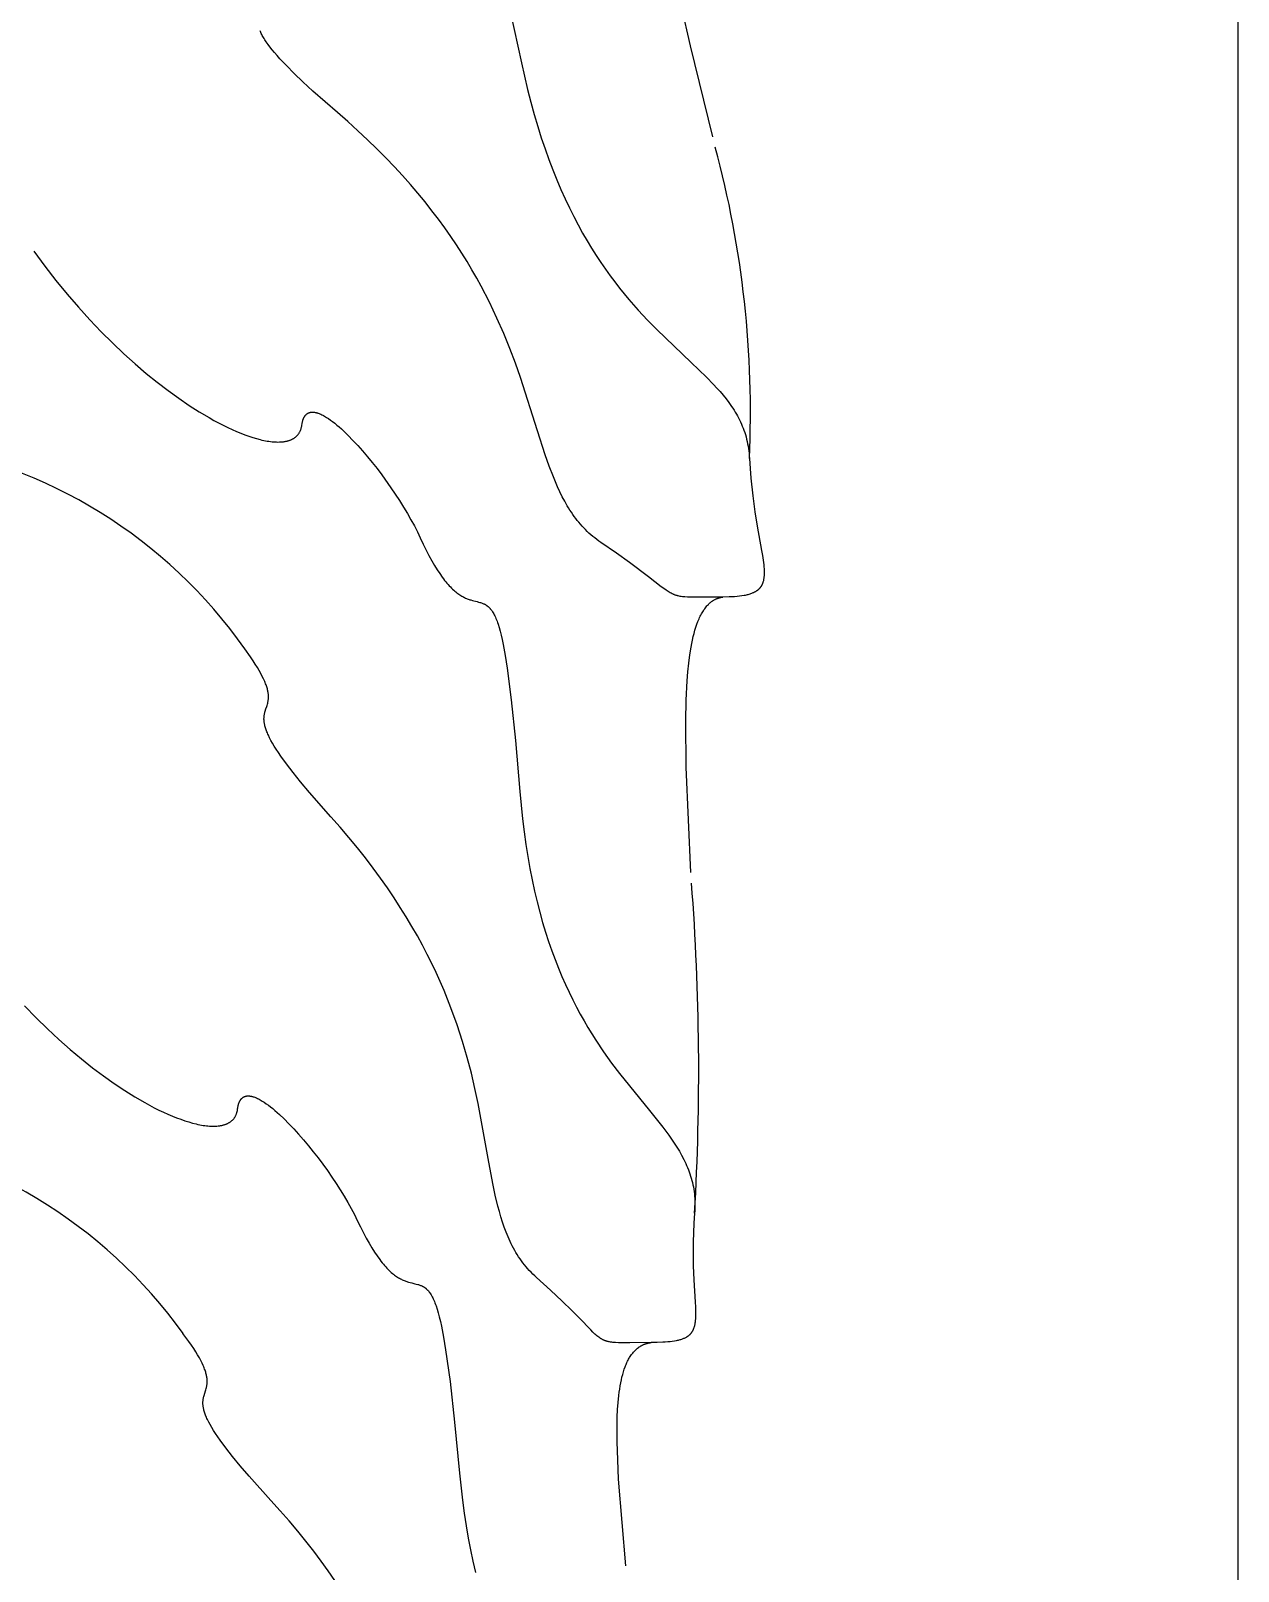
# Model space of a CAD drawing. Extents: x 2 to 222, y 1 to 131.
# Drawn here: x 187.06 to 221.52, y 45.38 to 89.32 of the extents above; entities that cross this region are included whole.
import ezdxf

# ---------------------------------------------------------------- set-up
doc = ezdxf.new("R2010")
doc.units = 0
doc.header["$MEASUREMENT"] = 0
doc.layers.add('DEFAULT', color=18, linetype='CONTINUOUS')

msp = doc.modelspace()

# ---------------------------------------------------------------- linework, layer by layer
at = {"layer": 'DEFAULT', "color": 1}
msp.add_line((221.525, 13.535), (221.525, 119.234), dxfattribs=at)
for points in [[(200.75, 89.834), (201.063, 88.405)], [(206.528, 86.292), (205.889, 88.896), (205.631, 90.018)], [(195.811, 86.99), (195.113, 87.602), (194.825, 87.867), (194.573, 88.108), (194.356, 88.327), (194.17, 88.523), (194.089, 88.614), (194.015, 88.701), (193.947, 88.782), (193.886, 88.86), (193.831, 88.933), (193.782, 89.002), (193.739, 89.068), (193.719, 89.099), (193.701, 89.13), (193.684, 89.16), (193.668, 89.189), (193.653, 89.217), (193.64, 89.244), (193.627, 89.271), (193.616, 89.297), (193.606, 89.322)], [(201.063, 88.405), (201.238, 87.645), (201.332, 87.284), (201.428, 86.934), (201.529, 86.596), (201.632, 86.268), (201.738, 85.952), (201.848, 85.647), (201.96, 85.351), (202.075, 85.066), (202.192, 84.791), (202.312, 84.525), (202.433, 84.269), (202.557, 84.022), (202.682, 83.783), (202.809, 83.553), (202.938, 83.331), (203.067, 83.117), (203.198, 82.91), (203.33, 82.711), (203.462, 82.519), (203.595, 82.334), (203.729, 82.156), (203.863, 81.983), (204.131, 81.657), (204.398, 81.352), (204.663, 81.067), (204.925, 80.799), (205.911, 79.861), (206.35, 79.44), (206.55, 79.234), (206.646, 79.131), (206.737, 79.028), (206.825, 78.924), (206.909, 78.82), (206.989, 78.715), (207.064, 78.608), (207.1, 78.554), (207.135, 78.5), (207.169, 78.445), (207.201, 78.389), (207.232, 78.333), (207.263, 78.277), (207.291, 78.22), (207.319, 78.162), (207.345, 78.104), (207.37, 78.044), (207.394, 77.985), (207.416, 77.924), (207.437, 77.862), (207.457, 77.8), (207.475, 77.737), (207.492, 77.673), (207.507, 77.608), (207.521, 77.542), (207.533, 77.475), (207.544, 77.407), (207.554, 77.337), (207.561, 77.267), (207.568, 77.196), (207.572, 77.123)], [(203.332, 74.724), (203.272, 74.766), (203.213, 74.809), (203.156, 74.853), (203.1, 74.898), (203.046, 74.944), (202.993, 74.991), (202.941, 75.04), (202.891, 75.09), (202.842, 75.14), (202.794, 75.192), (202.747, 75.245), (202.702, 75.299), (202.657, 75.354), (202.614, 75.411), (202.571, 75.468), (202.53, 75.526), (202.49, 75.586), (202.45, 75.646), (202.412, 75.708), (202.374, 75.77), (202.301, 75.898), (202.231, 76.031), (202.164, 76.167), (202.099, 76.307), (202.037, 76.451), (201.976, 76.598), (201.859, 76.905), (201.747, 77.226), (201.526, 77.91), (201.037, 79.43), (200.892, 79.839), (200.733, 80.258), (200.558, 80.688), (200.364, 81.128), (200.151, 81.577), (199.915, 82.035), (199.787, 82.267), (199.653, 82.501), (199.513, 82.737), (199.365, 82.975), (199.21, 83.214), (199.047, 83.456), (198.877, 83.699), (198.698, 83.944), (198.511, 84.19), (198.314, 84.438), (198.109, 84.688), (197.895, 84.939), (197.671, 85.191), (197.437, 85.445), (197.193, 85.699), (196.939, 85.955), (196.673, 86.212), (196.397, 86.471), (196.11, 86.73), (195.811, 86.99)], [(187.146, 83.032), (187.46, 82.608), (187.778, 82.2), (188.099, 81.809), (188.421, 81.435), (188.746, 81.078), (189.07, 80.738), (189.394, 80.415), (189.717, 80.109), (190.038, 79.82), (190.355, 79.548), (190.669, 79.294), (190.978, 79.057), (191.281, 78.838), (191.577, 78.636), (191.866, 78.452), (192.147, 78.285), (192.284, 78.208), (192.419, 78.136), (192.551, 78.068), (192.68, 78.005), (192.807, 77.946), (192.931, 77.891), (193.052, 77.841), (193.17, 77.796), (193.284, 77.755), (193.396, 77.719), (193.504, 77.687), (193.608, 77.659), (193.659, 77.647), (193.709, 77.636), (193.758, 77.627), (193.807, 77.618), (193.854, 77.611), (193.9, 77.604), (193.945, 77.599), (193.989, 77.595), (194.033, 77.592), (194.075, 77.591), (194.116, 77.59), (194.156, 77.591), (194.195, 77.592), (194.233, 77.595), (194.27, 77.599), (194.288, 77.601), (194.306, 77.604), (194.323, 77.607), (194.341, 77.61), (194.358, 77.614), (194.374, 77.618), (194.391, 77.622), (194.407, 77.627), (194.422, 77.631), (194.438, 77.636), (194.453, 77.642), (194.468, 77.647), (194.482, 77.653), (194.497, 77.659), (194.511, 77.666), (194.524, 77.672), (194.538, 77.68), (194.551, 77.687), (194.564, 77.694), (194.576, 77.702), (194.588, 77.711), (194.6, 77.719), (194.612, 77.728), (194.623, 77.737), (194.634, 77.746), (194.644, 77.756), (194.655, 77.766), (194.665, 77.776), (194.674, 77.787), (194.683, 77.798), (194.692, 77.809), (194.701, 77.82), (194.709, 77.832), (194.717, 77.844), (194.725, 77.856), (194.732, 77.869), (194.739, 77.881), (194.746, 77.895), (194.752, 77.908), (194.758, 77.922), (194.764, 77.936), (194.769, 77.95), (194.774, 77.965), (194.778, 77.98), (194.782, 77.995), (194.786, 78.01), (194.79, 78.026), (194.793, 78.042), (194.796, 78.059), (194.798, 78.075)], [(194.798, 78.075), (194.803, 78.107), (194.808, 78.137), (194.811, 78.152), (194.814, 78.166), (194.818, 78.18), (194.821, 78.193), (194.825, 78.206), (194.829, 78.219), (194.833, 78.231), (194.838, 78.243), (194.842, 78.255), (194.847, 78.266), (194.852, 78.277), (194.857, 78.287), (194.862, 78.297), (194.868, 78.307), (194.873, 78.317), (194.879, 78.326), (194.885, 78.334), (194.891, 78.343), (194.898, 78.351), (194.904, 78.358), (194.911, 78.366), (194.918, 78.373), (194.925, 78.379), (194.932, 78.385), (194.939, 78.391), (194.947, 78.397), (194.955, 78.402), (194.962, 78.407), (194.97, 78.412), (194.979, 78.416), (194.987, 78.42), (194.995, 78.424), (195.004, 78.427), (195.013, 78.43), (195.022, 78.433), (195.031, 78.435), (195.04, 78.437), (195.049, 78.439), (195.059, 78.44), (195.069, 78.442), (195.078, 78.442), (195.088, 78.443), (195.098, 78.443), (195.109, 78.443), (195.119, 78.443), (195.13, 78.442), (195.14, 78.441), (195.151, 78.44), (195.162, 78.438), (195.173, 78.436), (195.184, 78.434), (195.195, 78.432), (195.207, 78.429), (195.218, 78.426), (195.23, 78.423), (195.242, 78.419), (195.254, 78.416), (195.266, 78.412), (195.29, 78.403), (195.315, 78.393), (195.341, 78.382), (195.366, 78.369), (195.393, 78.356), (195.419, 78.342), (195.446, 78.327), (195.474, 78.311), (195.502, 78.294), (195.558, 78.257), (195.617, 78.216), (195.676, 78.172), (195.737, 78.125), (195.799, 78.074), (195.862, 78.02), (195.926, 77.963), (195.991, 77.903), (196.123, 77.776), (196.257, 77.637), (196.394, 77.49), (196.531, 77.335), (196.669, 77.172), (196.806, 77.004), (196.943, 76.83), (197.077, 76.652), (197.339, 76.287), (197.464, 76.102), (197.585, 75.917), (197.7, 75.733), (197.81, 75.551), (197.912, 75.371), (198.008, 75.195), (198.095, 75.024), (198.174, 74.858)], [(207.572, 77.123), (207.59, 76.836), (207.611, 76.563), (207.666, 76.055), (207.73, 75.596), (207.797, 75.185), (207.92, 74.496), (207.944, 74.351), (207.965, 74.215), (207.98, 74.089), (207.986, 74.029), (207.99, 73.972), (207.992, 73.917), (207.993, 73.865), (207.993, 73.839), (207.993, 73.814), (207.992, 73.79), (207.99, 73.766), (207.988, 73.743), (207.986, 73.72), (207.983, 73.698), (207.979, 73.676), (207.975, 73.655), (207.971, 73.634), (207.966, 73.614), (207.96, 73.594), (207.954, 73.575), (207.95, 73.566), (207.947, 73.557), (207.943, 73.548), (207.94, 73.539), (207.936, 73.53), (207.932, 73.521), (207.927, 73.512), (207.923, 73.504), (207.918, 73.495), (207.914, 73.487), (207.909, 73.479), (207.904, 73.471), (207.899, 73.463), (207.893, 73.455), (207.888, 73.448), (207.882, 73.44), (207.876, 73.433), (207.871, 73.425), (207.864, 73.418), (207.858, 73.411), (207.852, 73.404), (207.845, 73.397), (207.838, 73.39), (207.831, 73.384), (207.824, 73.377), (207.816, 73.371), (207.809, 73.364), (207.801, 73.358), (207.793, 73.352), (207.785, 73.346), (207.777, 73.34), (207.768, 73.334), (207.76, 73.329), (207.751, 73.323), (207.742, 73.318), (207.732, 73.313), (207.713, 73.302), (207.693, 73.292), (207.673, 73.283), (207.651, 73.274), (207.629, 73.265), (207.606, 73.257), (207.582, 73.249), (207.557, 73.241), (207.531, 73.234), (207.505, 73.228), (207.477, 73.221), (207.449, 73.215), (207.419, 73.21), (207.358, 73.2), (207.293, 73.191), (207.224, 73.184), (207.151, 73.178), (207.074, 73.174), (206.992, 73.171), (206.817, 73.168)], [(198.174, 74.858), (198.26, 74.675), (198.344, 74.505), (198.426, 74.348), (198.505, 74.203), (198.583, 74.07), (198.658, 73.948), (198.731, 73.837), (198.803, 73.736), (198.838, 73.689), (198.872, 73.644), (198.906, 73.602), (198.94, 73.562), (198.973, 73.524), (199.005, 73.488), (199.037, 73.454), (199.069, 73.422), (199.1, 73.392), (199.131, 73.364), (199.161, 73.337), (199.191, 73.312), (199.221, 73.289), (199.25, 73.267), (199.279, 73.247), (199.307, 73.228), (199.335, 73.21), (199.363, 73.194), (199.39, 73.179), (199.416, 73.164), (199.443, 73.151), (199.469, 73.139), (199.495, 73.128), (199.52, 73.118), (199.545, 73.108), (199.569, 73.1), (199.594, 73.091), (199.618, 73.084), (199.665, 73.07), (199.71, 73.058), (199.798, 73.036), (199.84, 73.025), (199.881, 73.013), (199.901, 73.007), (199.921, 73.001), (199.941, 72.994), (199.96, 72.986), (199.979, 72.978), (199.998, 72.97), (200.008, 72.965), (200.017, 72.96), (200.026, 72.955), (200.035, 72.95), (200.045, 72.945), (200.054, 72.939), (200.063, 72.933), (200.072, 72.927), (200.081, 72.921), (200.09, 72.914), (200.099, 72.907), (200.107, 72.9), (200.116, 72.893), (200.125, 72.885), (200.133, 72.877), (200.142, 72.869), (200.151, 72.861), (200.159, 72.852), (200.168, 72.842), (200.176, 72.833), (200.185, 72.823), (200.193, 72.813), (200.201, 72.802), (200.21, 72.791), (200.218, 72.78), (200.226, 72.768), (200.242, 72.744), (200.258, 72.717), (200.274, 72.689), (200.29, 72.659), (200.306, 72.628), (200.322, 72.594), (200.337, 72.559), (200.353, 72.521), (200.368, 72.482), (200.383, 72.44), (200.398, 72.396), (200.428, 72.3), (200.458, 72.195), (200.487, 72.08), (200.516, 71.953), (200.545, 71.816), (200.603, 71.503), (200.66, 71.139), (200.776, 70.237), (200.895, 69.074), (201.021, 67.616)], [(206.817, 73.168), (206.21, 73.163), (205.988, 73.162), (205.894, 73.163), (205.809, 73.165), (205.732, 73.17), (205.696, 73.173), (205.661, 73.177), (205.628, 73.181), (205.596, 73.186), (205.565, 73.192), (205.536, 73.199), (205.521, 73.203), (205.506, 73.207), (205.492, 73.211), (205.478, 73.216), (205.464, 73.22), (205.45, 73.225), (205.436, 73.23), (205.422, 73.236), (205.408, 73.242), (205.395, 73.248), (205.367, 73.261), (205.339, 73.275), (205.311, 73.29), (205.283, 73.307), (205.254, 73.324), (205.224, 73.344), (205.193, 73.365), (205.128, 73.411), (205.058, 73.463), (204.695, 73.743), (204.146, 74.155), (203.777, 74.418), (203.332, 74.724)], [(205.904, 65.305), (205.771, 68.311), (205.756, 69.626), (205.768, 70.223), (205.795, 70.776), (205.816, 71.035), (205.841, 71.281), (205.871, 71.515), (205.906, 71.734), (205.925, 71.839), (205.946, 71.94), (205.969, 72.038), (205.992, 72.132), (206.018, 72.223), (206.044, 72.309), (206.073, 72.392), (206.102, 72.471), (206.118, 72.509), (206.134, 72.547), (206.15, 72.583), (206.167, 72.618), (206.184, 72.652), (206.202, 72.685), (206.22, 72.717), (206.238, 72.748), (206.257, 72.778), (206.276, 72.807), (206.296, 72.835), (206.316, 72.862), (206.337, 72.888), (206.358, 72.913), (206.379, 72.936), (206.401, 72.959), (206.412, 72.97), (206.423, 72.98), (206.435, 72.991), (206.446, 73.001), (206.458, 73.011), (206.47, 73.02), (206.481, 73.029), (206.493, 73.038), (206.506, 73.047), (206.518, 73.055), (206.53, 73.064), (206.542, 73.071), (206.555, 73.079), (206.568, 73.086), (206.581, 73.093), (206.593, 73.1), (206.606, 73.107), (206.62, 73.113), (206.633, 73.119), (206.646, 73.124), (206.66, 73.129), (206.674, 73.134), (206.687, 73.139), (206.701, 73.144), (206.715, 73.148), (206.729, 73.151), (206.744, 73.155), (206.758, 73.158), (206.773, 73.161), (206.787, 73.164), (206.802, 73.166), (206.817, 73.168)], [(195.627, 66.896), (195.015, 67.592), (194.763, 67.893), (194.545, 68.164), (194.358, 68.409), (194.199, 68.628), (194.13, 68.729), (194.068, 68.824), (194.011, 68.914), (193.961, 68.998), (193.916, 69.078), (193.877, 69.153), (193.842, 69.224), (193.827, 69.257), (193.812, 69.29), (193.799, 69.322), (193.787, 69.353), (193.776, 69.382), (193.767, 69.411), (193.758, 69.44), (193.75, 69.467), (193.743, 69.493), (193.737, 69.519), (193.731, 69.544), (193.727, 69.568), (193.723, 69.592), (193.72, 69.614), (193.718, 69.637), (193.717, 69.658), (193.716, 69.679), (193.716, 69.7), (193.717, 69.72), (193.718, 69.739), (193.719, 69.758), (193.721, 69.777), (193.724, 69.795), (193.727, 69.813), (193.73, 69.831), (193.734, 69.848), (193.738, 69.865), (193.742, 69.882), (193.751, 69.915), (193.772, 69.979), (193.793, 70.043), (193.804, 70.075), (193.814, 70.108), (193.822, 70.141), (193.827, 70.159), (193.83, 70.176), (193.834, 70.194), (193.837, 70.212), (193.839, 70.231), (193.841, 70.25), (193.843, 70.269), (193.844, 70.289), (193.845, 70.309), (193.845, 70.33), (193.844, 70.352), (193.843, 70.374), (193.841, 70.396), (193.838, 70.42), (193.835, 70.444), (193.83, 70.468), (193.825, 70.494), (193.819, 70.52), (193.813, 70.547), (193.805, 70.575), (193.796, 70.604), (193.787, 70.633), (193.776, 70.664), (193.764, 70.695), (193.751, 70.727), (193.737, 70.761), (193.706, 70.831), (193.669, 70.905), (193.628, 70.984), (193.58, 71.068), (193.528, 71.157), (193.469, 71.251), (193.404, 71.351), (193.332, 71.457), (193.168, 71.687)], [(201.021, 67.616), (201.096, 66.84), (201.141, 66.469), (201.191, 66.11), (201.247, 65.762), (201.307, 65.424), (201.371, 65.097), (201.44, 64.78), (201.513, 64.472), (201.59, 64.175), (201.67, 63.887), (201.754, 63.608), (201.841, 63.338), (201.932, 63.077), (202.025, 62.824), (202.121, 62.579), (202.219, 62.343), (202.32, 62.114), (202.423, 61.892), (202.528, 61.678), (202.634, 61.47), (202.742, 61.269), (202.852, 61.075), (202.962, 60.887), (203.186, 60.528), (203.411, 60.191), (203.637, 59.874), (203.862, 59.575), (204.718, 58.517), (205.098, 58.043), (205.271, 57.812), (205.352, 57.698), (205.429, 57.584), (205.503, 57.47), (205.573, 57.356), (205.638, 57.241), (205.699, 57.125), (205.727, 57.067), (205.755, 57.008), (205.781, 56.949), (205.806, 56.89), (205.83, 56.831), (205.853, 56.771), (205.874, 56.71), (205.894, 56.649), (205.912, 56.588), (205.929, 56.526), (205.945, 56.464), (205.959, 56.401), (205.972, 56.337), (205.983, 56.273), (205.993, 56.208), (206.001, 56.142), (206.008, 56.075), (206.013, 56.008), (206.017, 55.94), (206.019, 55.871), (206.019, 55.801), (206.017, 55.73), (206.014, 55.658), (206.009, 55.586)], [(201.497, 53.755), (201.443, 53.804), (201.39, 53.854), (201.339, 53.905), (201.29, 53.957), (201.242, 54.01), (201.196, 54.064), (201.151, 54.119), (201.107, 54.174), (201.065, 54.231), (201.024, 54.289), (200.985, 54.347), (200.946, 54.407), (200.909, 54.467), (200.874, 54.529), (200.839, 54.591), (200.805, 54.654), (200.773, 54.719), (200.742, 54.784), (200.711, 54.85), (200.682, 54.916), (200.626, 55.053), (200.574, 55.193), (200.525, 55.337), (200.479, 55.484), (200.436, 55.635), (200.395, 55.789), (200.319, 56.108), (200.249, 56.441), (200.118, 57.148), (199.83, 58.719), (199.738, 59.144), (199.635, 59.581), (199.517, 60.03), (199.383, 60.491), (199.229, 60.964), (199.054, 61.449), (198.958, 61.696), (198.855, 61.945), (198.747, 62.197), (198.631, 62.452), (198.508, 62.71), (198.378, 62.971), (198.24, 63.234), (198.095, 63.5), (197.941, 63.769), (197.779, 64.04), (197.608, 64.314), (197.428, 64.591), (197.238, 64.87), (197.039, 65.152), (196.83, 65.437), (196.611, 65.723), (196.382, 66.013), (196.141, 66.305), (195.89, 66.599), (195.627, 66.896)], [(186.883, 61.502), (187.211, 61.165), (187.538, 60.846), (187.864, 60.543), (188.188, 60.258), (188.508, 59.99), (188.824, 59.739), (189.136, 59.505), (189.441, 59.289), (189.74, 59.09), (190.03, 58.909), (190.313, 58.745), (190.451, 58.67), (190.586, 58.599), (190.719, 58.533), (190.849, 58.471), (190.976, 58.413), (191.101, 58.36), (191.222, 58.312), (191.34, 58.268), (191.455, 58.228), (191.567, 58.193), (191.675, 58.162), (191.78, 58.135), (191.831, 58.124), (191.881, 58.114), (191.93, 58.104), (191.979, 58.096), (192.026, 58.089), (192.072, 58.084), (192.117, 58.079), (192.162, 58.075), (192.205, 58.073), (192.247, 58.072), (192.288, 58.071), (192.328, 58.072), (192.367, 58.075), (192.405, 58.078), (192.442, 58.082), (192.46, 58.085), (192.478, 58.088), (192.495, 58.091), (192.512, 58.094), (192.529, 58.098), (192.546, 58.102), (192.562, 58.106), (192.578, 58.111), (192.594, 58.116), (192.609, 58.121), (192.624, 58.126), (192.639, 58.132), (192.653, 58.138), (192.668, 58.145), (192.682, 58.151), (192.695, 58.158), (192.708, 58.165), (192.721, 58.173), (192.734, 58.18), (192.746, 58.188), (192.758, 58.197), (192.77, 58.205), (192.782, 58.214), (192.793, 58.223), (192.803, 58.233), (192.814, 58.243), (192.824, 58.253), (192.834, 58.263), (192.843, 58.274), (192.852, 58.285), (192.861, 58.296), (192.87, 58.307), (192.878, 58.319), (192.886, 58.331), (192.893, 58.343), (192.9, 58.356), (192.907, 58.369), (192.914, 58.382), (192.92, 58.396), (192.925, 58.409), (192.931, 58.424), (192.936, 58.438), (192.941, 58.453), (192.945, 58.468), (192.949, 58.483), (192.953, 58.498), (192.956, 58.514), (192.959, 58.53), (192.961, 58.547), (192.964, 58.563)], [(192.964, 58.563), (192.968, 58.595), (192.973, 58.625), (192.976, 58.64), (192.979, 58.654), (192.982, 58.668), (192.986, 58.682), (192.989, 58.695), (192.993, 58.707), (192.997, 58.72), (193.002, 58.732), (193.006, 58.743), (193.011, 58.755), (193.015, 58.766), (193.02, 58.776), (193.026, 58.786), (193.031, 58.796), (193.036, 58.806), (193.042, 58.815), (193.048, 58.823), (193.054, 58.832), (193.06, 58.84), (193.067, 58.848), (193.074, 58.855), (193.08, 58.862), (193.087, 58.869), (193.094, 58.875), (193.102, 58.881), (193.109, 58.887), (193.117, 58.892), (193.125, 58.897), (193.133, 58.902), (193.141, 58.906), (193.149, 58.911), (193.158, 58.914), (193.166, 58.918), (193.175, 58.921), (193.184, 58.924), (193.193, 58.926), (193.202, 58.928), (193.211, 58.93), (193.221, 58.932), (193.231, 58.933), (193.24, 58.934), (193.25, 58.935), (193.261, 58.935), (193.271, 58.935), (193.281, 58.935), (193.292, 58.934), (193.302, 58.933), (193.313, 58.932), (193.324, 58.931), (193.335, 58.929), (193.346, 58.927), (193.358, 58.925), (193.369, 58.922), (193.381, 58.919), (193.393, 58.916), (193.404, 58.913), (193.416, 58.909), (193.428, 58.905), (193.453, 58.897), (193.478, 58.887), (193.504, 58.876), (193.53, 58.864), (193.556, 58.851), (193.583, 58.838), (193.61, 58.823), (193.638, 58.807), (193.666, 58.79), (193.723, 58.754), (193.782, 58.714), (193.842, 58.671), (193.903, 58.624), (193.966, 58.574), (194.029, 58.521), (194.094, 58.464), (194.159, 58.405), (194.293, 58.279), (194.429, 58.142), (194.567, 57.996), (194.706, 57.843), (194.846, 57.682), (194.985, 57.514), (195.124, 57.342), (195.26, 57.165), (195.526, 56.804), (195.653, 56.62), (195.776, 56.437), (195.894, 56.254), (196.006, 56.073), (196.111, 55.894), (196.208, 55.719), (196.298, 55.549), (196.379, 55.385)], [(196.379, 55.385), (196.467, 55.202), (196.552, 55.033), (196.636, 54.877), (196.717, 54.733), (196.795, 54.6), (196.872, 54.479), (196.946, 54.369), (197.019, 54.268), (197.054, 54.222), (197.089, 54.178), (197.124, 54.136), (197.157, 54.096), (197.191, 54.058), (197.224, 54.023), (197.256, 53.989), (197.288, 53.958), (197.32, 53.928), (197.351, 53.9), (197.382, 53.873), (197.412, 53.849), (197.442, 53.826), (197.471, 53.804), (197.5, 53.784), (197.528, 53.765), (197.557, 53.748), (197.584, 53.732), (197.612, 53.717), (197.638, 53.703), (197.665, 53.69), (197.691, 53.679), (197.717, 53.668), (197.742, 53.658), (197.767, 53.648), (197.792, 53.64), (197.817, 53.632), (197.841, 53.625), (197.888, 53.611), (197.933, 53.6), (198.021, 53.578), (198.064, 53.568), (198.105, 53.557), (198.125, 53.551), (198.145, 53.545), (198.165, 53.538), (198.184, 53.531), (198.203, 53.523), (198.222, 53.514), (198.232, 53.51), (198.241, 53.505), (198.25, 53.5), (198.26, 53.495), (198.269, 53.49), (198.278, 53.484), (198.287, 53.479), (198.296, 53.473), (198.305, 53.466), (198.314, 53.46), (198.323, 53.453), (198.332, 53.446), (198.341, 53.439), (198.35, 53.431), (198.358, 53.424), (198.367, 53.416), (198.376, 53.407), (198.384, 53.398), (198.393, 53.389), (198.402, 53.38), (198.41, 53.37), (198.418, 53.36), (198.427, 53.349), (198.435, 53.338), (198.444, 53.327), (198.452, 53.316), (198.468, 53.291), (198.485, 53.265), (198.501, 53.237), (198.517, 53.208), (198.533, 53.176), (198.549, 53.143), (198.565, 53.108), (198.581, 53.07), (198.597, 53.031), (198.612, 52.989), (198.628, 52.945), (198.659, 52.85), (198.689, 52.745), (198.72, 52.63), (198.75, 52.504), (198.781, 52.367), (198.841, 52.056), (198.902, 51.692), (199.027, 50.791), (199.159, 49.63), (199.3, 48.174)], [(206.009, 55.586), (205.99, 55.301), (205.976, 55.03), (205.968, 54.774), (205.965, 54.531), (205.971, 54.087), (205.986, 53.693), (206.024, 53.048), (206.03, 52.914), (206.034, 52.791), (206.034, 52.677), (206.032, 52.624), (206.03, 52.573), (206.026, 52.524), (206.023, 52.501), (206.02, 52.478), (206.017, 52.456), (206.014, 52.434), (206.01, 52.413), (206.005, 52.392), (206.001, 52.372), (205.995, 52.352), (205.99, 52.333), (205.984, 52.314), (205.977, 52.296), (205.97, 52.278), (205.963, 52.261), (205.959, 52.252), (205.955, 52.244), (205.951, 52.236), (205.946, 52.228), (205.942, 52.22), (205.938, 52.212), (205.933, 52.204), (205.928, 52.197), (205.923, 52.189), (205.918, 52.182), (205.913, 52.175), (205.907, 52.168), (205.902, 52.16), (205.896, 52.154), (205.89, 52.147), (205.885, 52.14), (205.878, 52.133), (205.872, 52.127), (205.866, 52.121), (205.859, 52.114), (205.853, 52.108), (205.846, 52.102), (205.839, 52.096), (205.832, 52.09), (205.824, 52.085), (205.817, 52.079), (205.809, 52.074), (205.802, 52.068), (205.794, 52.063), (205.786, 52.058), (205.777, 52.052), (205.769, 52.047), (205.751, 52.038), (205.733, 52.028), (205.714, 52.019), (205.695, 52.011), (205.675, 52.003), (205.654, 51.995), (205.632, 51.987), (205.609, 51.98), (205.586, 51.973), (205.562, 51.967), (205.537, 51.961), (205.512, 51.955), (205.485, 51.949), (205.43, 51.939), (205.371, 51.931), (205.308, 51.923), (205.242, 51.917), (205.172, 51.911), (205.099, 51.907), (204.939, 51.901), (204.764, 51.899)], [(204.764, 51.899), (204.155, 51.894), (203.933, 51.893), (203.838, 51.895), (203.753, 51.898), (203.714, 51.901), (203.676, 51.904), (203.641, 51.908), (203.607, 51.913), (203.574, 51.919), (203.558, 51.922), (203.543, 51.925), (203.528, 51.929), (203.513, 51.933), (203.498, 51.937), (203.484, 51.941), (203.47, 51.946), (203.456, 51.951), (203.442, 51.956), (203.429, 51.961), (203.415, 51.967), (203.402, 51.973), (203.389, 51.98), (203.376, 51.986), (203.363, 51.993), (203.35, 52.001), (203.337, 52.008), (203.324, 52.016), (203.311, 52.025), (203.298, 52.033), (203.272, 52.052), (203.246, 52.072), (203.219, 52.093), (203.192, 52.117), (203.164, 52.142), (203.106, 52.197), (203.043, 52.259), (202.721, 52.593), (202.501, 52.816), (202.23, 53.082), (201.899, 53.393), (201.497, 53.755)], [(193.916, 47.394), (193.296, 48.084), (193.041, 48.381), (192.82, 48.65), (192.63, 48.893), (192.469, 49.11), (192.399, 49.21), (192.335, 49.304), (192.278, 49.393), (192.226, 49.477), (192.181, 49.557), (192.14, 49.631), (192.105, 49.701), (192.089, 49.735), (192.075, 49.768), (192.061, 49.799), (192.049, 49.83), (192.038, 49.86), (192.027, 49.888), (192.018, 49.916), (192.01, 49.944), (192.003, 49.97), (191.996, 49.996), (191.991, 50.02), (191.986, 50.045), (191.982, 50.068), (191.979, 50.091), (191.977, 50.113), (191.975, 50.135), (191.974, 50.156), (191.974, 50.176), (191.974, 50.196), (191.975, 50.216), (191.976, 50.235), (191.978, 50.254), (191.98, 50.272), (191.983, 50.29), (191.986, 50.308), (191.99, 50.325), (191.993, 50.342), (191.997, 50.359), (192.006, 50.392), (192.026, 50.457), (192.047, 50.521), (192.057, 50.553), (192.067, 50.586), (192.075, 50.62), (192.079, 50.637), (192.083, 50.655), (192.086, 50.672), (192.089, 50.691), (192.091, 50.709), (192.093, 50.728), (192.095, 50.748), (192.095, 50.768), (192.096, 50.788), (192.096, 50.809), (192.095, 50.831), (192.093, 50.853), (192.091, 50.875), (192.088, 50.899), (192.084, 50.923), (192.08, 50.947), (192.074, 50.973), (192.068, 50.999), (192.061, 51.026), (192.053, 51.054), (192.044, 51.083), (192.034, 51.112), (192.023, 51.142), (192.011, 51.174), (191.998, 51.206), (191.983, 51.24), (191.951, 51.309), (191.914, 51.383), (191.871, 51.462), (191.823, 51.546), (191.77, 51.634), (191.71, 51.728), (191.644, 51.827), (191.571, 51.932), (191.404, 52.16)], [(204.041, 45.525), (203.84, 48.001), (203.812, 48.549), (203.796, 49.064), (203.795, 49.544), (203.801, 49.77), (203.811, 49.986), (203.826, 50.192), (203.845, 50.388), (203.857, 50.482), (203.87, 50.574), (203.884, 50.662), (203.9, 50.748), (203.917, 50.831), (203.935, 50.912), (203.955, 50.989), (203.977, 51.064), (204, 51.136), (204.024, 51.205), (204.037, 51.238), (204.05, 51.271), (204.064, 51.302), (204.078, 51.333), (204.093, 51.364), (204.107, 51.393), (204.123, 51.422), (204.138, 51.45), (204.154, 51.477), (204.171, 51.503), (204.188, 51.529), (204.205, 51.554), (204.223, 51.578), (204.242, 51.601), (204.26, 51.623), (204.28, 51.645), (204.299, 51.666), (204.319, 51.686), (204.34, 51.705), (204.361, 51.723), (204.382, 51.74), (204.404, 51.757), (204.416, 51.765), (204.427, 51.773), (204.438, 51.78), (204.45, 51.788), (204.462, 51.795), (204.473, 51.802), (204.485, 51.809), (204.497, 51.815), (204.509, 51.821), (204.522, 51.827), (204.534, 51.833), (204.547, 51.839), (204.559, 51.844), (204.572, 51.85), (204.585, 51.855), (204.598, 51.859), (204.611, 51.864), (204.624, 51.868), (204.638, 51.872), (204.651, 51.876), (204.665, 51.88), (204.679, 51.883), (204.707, 51.89), (204.735, 51.895), (204.764, 51.899)], [(199.3, 48.174), (199.383, 47.399), (199.432, 47.029), (199.487, 46.67), (199.546, 46.322), (199.61, 45.985), (199.678, 45.658), (199.75, 45.341)], [(195.742, 45.109), (195.55, 45.386), (195.348, 45.666), (195.136, 45.948), (194.913, 46.232), (194.681, 46.519), (194.437, 46.809), (194.182, 47.1), (193.916, 47.394)]]:
    msp.add_lwpolyline(points, dxfattribs=at)
for centre, radius, start, end in [((178.631, 78.439), 28.971, 357.3954, 15.125), ((181.611, 63.562), 14.128, 35.1059, 81.4384), ((135.409, 59.637), 70.716, 356.71604, 4.35649), ((179.948, 43.923), 14.111, 35.7146, 82.1022)]:
    msp.add_arc(centre, radius, start, end, dxfattribs=at)

doc.saveas('drawing.dxf')
